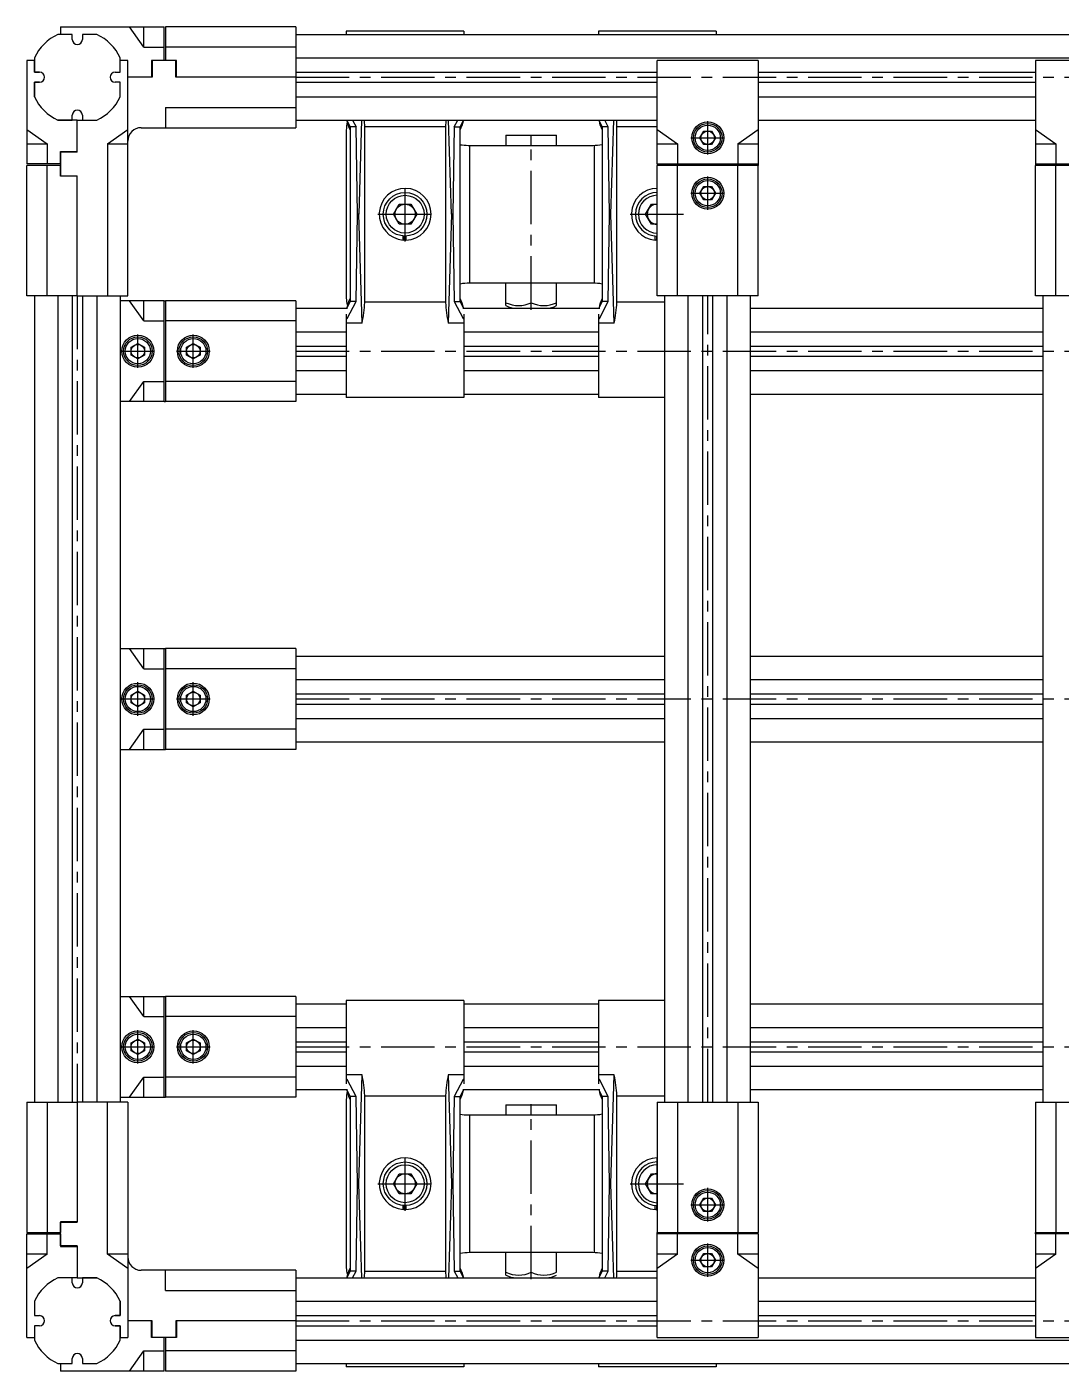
# Model space of a CAD drawing. Extents: x 0 to 1185, y -14 to 1234.
# Drawn here: x 0 to 307.6, y 833.8 to 1233.8 of the extents above; entities that cross this region are included whole.
import ezdxf

# ---------------------------------------------------------------- set-up
doc = ezdxf.new("R2010")
doc.units = 0
doc.header["$LTSCALE"] = 0.5
doc.linetypes.add('CENTER', pattern=[50.8, 31.75, -6.35, 6.35, -6.35])
doc.layers.add('MSM_CENTER', color=1, linetype='CENTER')
doc.layers.add('MSM_CONTINUOUS', color=7, linetype='CONTINUOUS')

msp = doc.modelspace()

# ---------------------------------------------------------------- linework, layer by layer
at = {"layer": 'MSM_CENTER'}
for p, q in [((80, 1218.83), (520, 1218.83)), ((202.5, 1195.84), (202.5, 1205.82)), ((150, 1198.43), (150, 1201.73)), ((197.51, 1200.83), (207.49, 1200.83)), ((150, 1149.68), (150, 1197.88)), ((202.5, 1179.34), (202.5, 1189.32)), ((112.5, 1169.99), (112.5, 1186.16)), ((187.5, 1169.99), (187.5, 1186.16)), ((197.51, 1184.33), (207.49, 1184.33)), ((104.42, 1178.08), (120.59, 1178.08)), ((179.41, 1178.08), (195.59, 1178.08)), ((15, 1153.83), (15, 913.83)), ((202.5, 913.83), (202.5, 1153.83)), ((33, 1132.34), (33, 1142.32)), ((49.5, 1132.34), (49.5, 1142.32)), ((28.01, 1137.33), (37.99, 1137.33)), ((44.51, 1137.33), (54.49, 1137.33)), ((80, 1137.33), (520, 1137.33)), ((33, 1028.84), (33, 1038.82)), ((49.5, 1028.84), (49.5, 1038.82)), ((28.01, 1033.83), (37.99, 1033.83)), ((44.51, 1033.83), (54.49, 1033.83)), ((80, 1033.83), (520, 1033.83)), ((33, 925.34), (33, 935.32)), ((49.5, 925.34), (49.5, 935.32)), ((28.01, 930.33), (37.99, 930.33)), ((44.51, 930.33), (54.49, 930.33)), ((80, 930.33), (520, 930.33)), ((150, 909.93), (150, 913.23)), ((150, 861.18), (150, 909.38)), ((112.5, 881.49), (112.5, 897.66)), ((187.5, 881.49), (187.5, 897.66)), ((104.42, 889.58), (120.59, 889.58)), ((179.41, 889.58), (195.59, 889.58)), ((202.5, 878.34), (202.5, 888.32)), ((197.51, 883.33), (207.49, 883.33)), ((202.5, 861.84), (202.5, 871.82)), ((197.51, 866.83), (207.49, 866.83)), ((80, 848.83), (520, 848.83))]:
    msp.add_line(p, q, dxfattribs=at)
at = {"layer": 'MSM_CONTINUOUS'}
for p, q in [((10, 1233.83), (40.8, 1233.83)), ((10, 1233.83), (10, 1231.58)), ((34.8, 1227.83), (30.56, 1233.83)), ((34.8, 1227.83), (34.8, 1233.83)), ((40.8, 1223.83), (40.8, 1233.83)), ((41.2, 1233.83), (41.2, 1223.83)), ((80, 1233.83), (41.2, 1233.83)), ((80, 1233.83), (80, 1218.83)), ((130, 1232.58), (95, 1232.58)), ((95, 1232.58), (95, 1231.58)), ((130, 1232.58), (130, 1231.58)), ((205, 1232.58), (170, 1232.58)), ((170, 1232.58), (170, 1231.58)), ((205, 1232.58), (205, 1231.58)), ((13.5, 1231.58), (9.22, 1231.58)), ((13.5, 1230.08), (13.5, 1231.58)), ((20.78, 1231.58), (16.5, 1231.58)), ((16.5, 1231.58), (16.5, 1230.08)), ((80, 1231.58), (520, 1231.58)), ((2.25, 1224.61), (2.25, 1220.33)), ((27.75, 1220.33), (27.75, 1224.61)), ((34.8, 1227.83), (40.8, 1227.83)), ((80, 1227.83), (41.2, 1227.83)), ((80, 1224.61), (520, 1224.61)), ((2.25, 1223.83), (0, 1223.83)), ((0, 1223.83), (0, 1193.03)), ((2.25, 1220.33), (2.25, 1223.83)), ((2.25, 1220.33), (3.75, 1220.33)), ((3.75, 1220.33), (2.25, 1220.33)), ((26.25, 1220.33), (27.75, 1220.33)), ((26.25, 1220.33), (27.75, 1220.33)), ((30, 1223.83), (27.75, 1223.83)), ((27.75, 1220.33), (27.75, 1223.83)), ((30, 1153.83), (30, 1223.83)), ((40.8, 1223.83), (37.05, 1223.83)), ((37.05, 1223.83), (37.05, 1218.83)), ((37.3, 1223.83), (37.3, 1218.83)), ((44.25, 1223.83), (37.3, 1223.83)), ((44.45, 1223.83), (41.2, 1223.83)), ((44.25, 1218.83), (44.25, 1223.83)), ((44.45, 1218.83), (44.45, 1223.83)), ((80, 1220.33), (187.5, 1220.33)), ((217.5, 1223.83), (187.5, 1223.83)), ((187.5, 1193.03), (187.5, 1223.83)), ((217.5, 1223.83), (217.5, 1193.03)), ((217.5, 1220.33), (300, 1220.33)), ((330, 1223.83), (300, 1223.83)), ((300, 1223.83), (300, 1193.03)), ((3.75, 1217.33), (2.25, 1217.33)), ((2.25, 1217.33), (2.25, 1213.05)), ((2.25, 1213.05), (2.25, 1217.33)), ((2.25, 1217.33), (3.75, 1217.33)), ((27.75, 1217.33), (26.25, 1217.33)), ((27.75, 1217.33), (26.25, 1217.33)), ((27.75, 1213.05), (27.75, 1217.33)), ((27.75, 1213.05), (27.75, 1217.33)), ((37.3, 1218.83), (30, 1218.83)), ((37.05, 1218.83), (30, 1218.83)), ((80, 1218.83), (44.25, 1218.83)), ((80, 1218.83), (44.45, 1218.83)), ((80, 1218.83), (80, 1203.83)), ((80, 1217.33), (187.5, 1217.33)), ((217.5, 1217.33), (300, 1217.33)), ((80, 1213.05), (187.5, 1213.05)), ((217.5, 1213.05), (300, 1213.05)), ((41.2, 1209.83), (41.2, 1203.83)), ((41.2, 1209.83), (80, 1209.83)), ((9.22, 1206.08), (13.5, 1206.08)), ((15, 1206.08), (9.22, 1206.08)), ((13.5, 1206.08), (13.5, 1207.58)), ((15, 1196.78), (15, 1206.08)), ((15, 1196.53), (15, 1206.08)), ((15, 1206.08), (20.78, 1206.08)), ((16.5, 1207.58), (16.5, 1206.08)), ((16.5, 1206.08), (20.78, 1206.08)), ((80, 1206.08), (187.5, 1206.08)), ((95.13, 1206.02), (96.12, 1204.08)), ((97.9, 1204.08), (96.12, 1204.08)), ((96.12, 1204.08), (96.12, 1152.08)), ((96.85, 1206.08), (97.9, 1204.08)), ((98.32, 1178.08), (97.9, 1204.08)), ((99.57, 1206.08), (98.7, 1178.08)), ((100.5, 1151.82), (100.5, 1204.32)), ((124.5, 1204.11), (100.5, 1204.11)), ((124.5, 1204.34), (124.5, 1151.83)), ((126.3, 1178.08), (125.43, 1206.08)), ((127.1, 1204.08), (126.68, 1178.08)), ((127.1, 1204.08), (128.15, 1206.08)), ((127.1, 1204.08), (128.88, 1204.08)), ((128.88, 1204.08), (129.87, 1206.02)), ((128.88, 1152.08), (128.88, 1204.08)), ((170.13, 1206.02), (171.12, 1204.08)), ((172.9, 1204.08), (171.12, 1204.08)), ((171.12, 1204.08), (171.12, 1152.08)), ((172.9, 1204.08), (171.85, 1206.08)), ((173.32, 1178.08), (172.9, 1204.08)), ((173.7, 1178.08), (174.59, 1206.08)), ((175.5, 1151.82), (175.5, 1204.32)), ((187.5, 1204.11), (175.5, 1204.11)), ((217.5, 1206.08), (300, 1206.08)), ((0, 1203.27), (6, 1199.03)), ((24, 1199.03), (30, 1203.27)), ((34, 1203.83), (80, 1203.83)), ((95, 1203.08), (95, 1153.08)), ((142.5, 1201.58), (157.5, 1201.58)), ((142.5, 1201.58), (142.5, 1198.58)), ((157.5, 1198.58), (157.5, 1201.58)), ((187.5, 1203.27), (193.5, 1199.03)), ((200.19, 1200.83), (201.35, 1202.83)), ((201.35, 1198.83), (200.19, 1200.83)), ((201.35, 1202.83), (203.65, 1202.83)), ((203.65, 1202.83), (204.81, 1200.83)), ((204.81, 1200.83), (203.65, 1198.83)), ((211.5, 1199.03), (217.5, 1203.27)), ((300, 1203.27), (306, 1199.03)), ((0, 1199.03), (6, 1199.03)), ((6, 1199.03), (6, 1193.03)), ((10, 1193.03), (10, 1196.78)), ((10, 1196.78), (15, 1196.78)), ((15, 1196.53), (10, 1196.53)), ((10, 1196.53), (10, 1189.53)), ((24, 1199.03), (30, 1199.03)), ((24, 1199.03), (24, 1153.83)), ((131.29, 1198.58), (168.29, 1198.58)), ((131.71, 1157.58), (131.71, 1198.58)), ((168.71, 1198.58), (168.71, 1157.57)), ((187.5, 1199.03), (193.5, 1199.03)), ((193.5, 1199.03), (193.5, 1193.03)), ((203.65, 1198.83), (201.35, 1198.83)), ((211.5, 1199.03), (217.5, 1199.03)), ((211.5, 1199.03), (211.5, 1193.03)), ((300, 1199.03), (306, 1199.03)), ((306, 1199.03), (306, 1193.03)), ((10, 1193.03), (0, 1193.03)), ((10, 1192.63), (0, 1192.63)), ((0, 1153.83), (0, 1192.63)), ((6, 1153.83), (6, 1192.63)), ((10, 1189.38), (10, 1192.63)), ((187.5, 1193.03), (217.5, 1193.03)), ((187.5, 1193.03), (187.5, 1192.63)), ((187.5, 1153.83), (187.5, 1192.63)), ((217.5, 1192.63), (187.5, 1192.63)), ((193.5, 1153.83), (193.5, 1192.63)), ((211.5, 1153.83), (211.5, 1192.63)), ((217.5, 1193.03), (217.5, 1192.63)), ((217.5, 1153.83), (217.5, 1192.63)), ((300, 1193.03), (330, 1193.03)), ((300, 1193.03), (300, 1192.63)), ((330, 1192.63), (300, 1192.63)), ((300, 1153.83), (300, 1192.63)), ((306, 1153.83), (306, 1192.63)), ((10, 1189.53), (15, 1189.53)), ((15, 1189.38), (10, 1189.38)), ((15, 1153.83), (15, 1189.53)), ((15, 1153.83), (15, 1189.38)), ((200.19, 1184.33), (201.35, 1186.33)), ((201.35, 1182.33), (200.19, 1184.33)), ((201.35, 1186.33), (203.65, 1186.33)), ((203.65, 1186.33), (204.81, 1184.33)), ((204.81, 1184.33), (203.65, 1182.33)), ((109.04, 1178.08), (110.77, 1181.08)), ((110.77, 1181.08), (114.23, 1181.08)), ((114.23, 1181.08), (115.96, 1178.08)), ((184.04, 1178.08), (185.77, 1181.08)), ((185.77, 1181.08), (187.5, 1181.08)), ((203.65, 1182.33), (201.35, 1182.33)), ((97.9, 1152.08), (98.32, 1178.08)), ((98.7, 1178.08), (98.32, 1178.08)), ((99.7, 1145.68), (98.7, 1178.08)), ((110.77, 1175.08), (109.04, 1178.08)), ((115.96, 1178.08), (114.23, 1175.08)), ((126.3, 1178.08), (125.3, 1145.68)), ((126.68, 1178.08), (126.3, 1178.08)), ((126.68, 1178.08), (127.1, 1152.08)), ((172.9, 1152.08), (173.32, 1178.08)), ((173.7, 1178.08), (173.32, 1178.08)), ((174.7, 1145.68), (173.7, 1178.08)), ((185.77, 1175.08), (184.04, 1178.08)), ((114.23, 1175.08), (110.77, 1175.08)), ((187.5, 1175.08), (185.77, 1175.08)), ((111.91, 1170.4), (111.91, 1171.61)), ((112.26, 1170.38), (111.91, 1170.4)), ((112.26, 1171.58), (112.26, 1170.38)), ((112.74, 1171.58), (112.74, 1170.38)), ((186.91, 1170.4), (186.91, 1171.61)), ((187.26, 1170.38), (186.91, 1170.4)), ((187.26, 1171.58), (187.26, 1170.38)), ((168.29, 1157.58), (131.71, 1157.58)), ((142.5, 1150.91), (142.5, 1157.58)), ((150, 1151.75), (150, 1157.58)), ((157.5, 1150.92), (157.5, 1157.58)), ((15, 1153.83), (0, 1153.83)), ((2.25, 1153.83), (2.25, 913.83)), ((9.22, 1153.83), (9.22, 913.83)), ((13.5, 1153.83), (13.5, 913.83)), ((15, 1153.83), (30, 1153.83)), ((16.5, 1153.83), (16.5, 913.83)), ((20.78, 1153.83), (20.78, 913.83)), ((27.75, 1153.83), (27.75, 913.83)), ((40.8, 1152.33), (27.75, 1152.33)), ((34.8, 1146.33), (30.56, 1152.33)), ((34.8, 1146.33), (34.8, 1152.33)), ((40.8, 1122.33), (40.8, 1152.33)), ((40.8, 1152.33), (41.2, 1152.33)), ((80, 1152.33), (41.2, 1152.33)), ((41.2, 1152.33), (41.2, 1122.33)), ((80, 1152.33), (80, 1122.33)), ((96.12, 1152.08), (95.13, 1150.14)), ((95.28, 1147.08), (97.9, 1152.08)), ((97.9, 1152.08), (96.12, 1152.08)), ((100.5, 1152.04), (124.5, 1152.04)), ((127.1, 1152.08), (128.88, 1152.08)), ((127.1, 1152.08), (129.72, 1147.08)), ((129.87, 1150.14), (128.88, 1152.08)), ((171.12, 1152.08), (170.13, 1150.14)), ((170.28, 1147.08), (172.9, 1152.08)), ((172.9, 1152.08), (171.12, 1152.08)), ((175.5, 1152.04), (189.75, 1152.04)), ((217.5, 1153.83), (187.5, 1153.83)), ((189.75, 913.83), (189.75, 1153.83)), ((196.72, 913.83), (196.72, 1153.83)), ((201, 913.83), (201, 1153.83)), ((204, 913.83), (204, 1153.83)), ((208.28, 913.83), (208.28, 1153.83)), ((215.25, 913.83), (215.25, 1153.83)), ((330, 1153.83), (300, 1153.83)), ((302.25, 913.83), (302.25, 1153.83)), ((80, 1150.08), (95.37, 1150.08)), ((95, 1148.35), (95, 1123.58)), ((129.63, 1150.08), (170.37, 1150.08)), ((130, 1148.35), (130, 1123.58)), ((170, 1148.35), (170, 1123.58)), ((215.25, 1150.08), (302.25, 1150.08)), ((34.8, 1146.33), (40.8, 1146.33)), ((80, 1146.33), (41.2, 1146.33)), ((95, 1147.08), (95.28, 1147.08)), ((99.7, 1145.68), (95, 1145.68)), ((130, 1145.68), (125.3, 1145.68)), ((129.72, 1147.08), (130, 1147.08)), ((170, 1147.08), (170.28, 1147.08)), ((174.7, 1145.68), (170, 1145.68)), ((80, 1143.11), (95, 1143.11)), ((130, 1143.11), (170, 1143.11)), ((215.25, 1143.11), (302.25, 1143.11)), ((31, 1138.48), (33, 1139.64)), ((31, 1136.17), (31, 1138.48)), ((33, 1135.02), (31, 1136.17)), ((33, 1139.64), (35, 1138.48)), ((35, 1136.17), (33, 1135.02)), ((35, 1138.48), (35, 1136.17)), ((47.5, 1138.48), (49.5, 1139.64)), ((47.5, 1136.17), (47.5, 1138.48)), ((49.5, 1135.02), (47.5, 1136.17)), ((49.5, 1139.64), (51.5, 1138.48)), ((51.5, 1136.17), (49.5, 1135.02)), ((51.5, 1138.48), (51.5, 1136.17)), ((80, 1138.83), (95, 1138.83)), ((130, 1138.83), (170, 1138.83)), ((215.25, 1138.83), (302.25, 1138.83)), ((80, 1135.83), (95, 1135.83)), ((130, 1135.83), (170, 1135.83)), ((215.25, 1135.83), (302.25, 1135.83)), ((30.56, 1122.33), (34.8, 1128.33)), ((34.8, 1128.33), (40.8, 1128.33)), ((34.8, 1122.33), (34.8, 1128.33)), ((80, 1128.33), (41.2, 1128.33)), ((80, 1131.55), (95, 1131.55)), ((130, 1131.55), (170, 1131.55)), ((215.25, 1131.55), (302.25, 1131.55)), ((80, 1124.58), (95, 1124.58)), ((130, 1124.58), (170, 1124.58)), ((215.25, 1124.58), (302.25, 1124.58)), ((40.8, 1122.33), (27.75, 1122.33)), ((40.8, 1122.33), (41.2, 1122.33)), ((80, 1122.33), (41.2, 1122.33)), ((130, 1123.58), (95, 1123.58)), ((189.75, 1123.58), (170, 1123.58)), ((27.75, 1048.83), (40.8, 1048.83)), ((34.8, 1042.83), (30.56, 1048.83)), ((34.8, 1042.83), (34.8, 1048.83)), ((40.8, 1018.83), (40.8, 1048.83)), ((40.8, 1048.83), (41.2, 1048.83)), ((80, 1048.83), (41.2, 1048.83)), ((41.2, 1048.83), (41.2, 1018.83)), ((80, 1048.83), (80, 1018.83)), ((80, 1046.58), (189.75, 1046.58)), ((215.25, 1046.58), (302.25, 1046.58)), ((34.8, 1042.83), (40.8, 1042.83)), ((80, 1042.83), (41.2, 1042.83)), ((31, 1034.98), (33, 1036.14)), ((33, 1036.14), (35, 1034.98)), ((47.5, 1034.98), (49.5, 1036.14)), ((49.5, 1036.14), (51.5, 1034.98)), ((80, 1039.61), (189.75, 1039.61)), ((215.25, 1039.61), (302.25, 1039.61)), ((31, 1032.67), (31, 1034.98)), ((33, 1031.52), (31, 1032.67)), ((35, 1032.67), (33, 1031.52)), ((35, 1034.98), (35, 1032.67)), ((47.5, 1032.67), (47.5, 1034.98)), ((49.5, 1031.52), (47.5, 1032.67)), ((51.5, 1032.67), (49.5, 1031.52)), ((51.5, 1034.98), (51.5, 1032.67)), ((80, 1035.33), (189.75, 1035.33)), ((80, 1032.33), (189.75, 1032.33)), ((215.25, 1035.33), (302.25, 1035.33)), ((215.25, 1032.33), (302.25, 1032.33)), ((80, 1028.05), (189.75, 1028.05)), ((215.25, 1028.05), (302.25, 1028.05)), ((30.56, 1018.83), (34.8, 1024.83)), ((34.8, 1024.83), (40.8, 1024.83)), ((34.8, 1018.83), (34.8, 1024.83)), ((80, 1024.83), (41.2, 1024.83)), ((80, 1021.08), (189.75, 1021.08)), ((215.25, 1021.08), (302.25, 1021.08)), ((27.75, 1018.83), (40.8, 1018.83)), ((40.8, 1018.83), (41.2, 1018.83)), ((80, 1018.83), (41.2, 1018.83)), ((27.75, 945.33), (40.8, 945.33)), ((34.8, 939.33), (30.56, 945.33)), ((34.8, 939.33), (34.8, 945.33)), ((40.8, 915.33), (40.8, 945.33)), ((40.8, 945.33), (41.2, 945.33)), ((80, 945.33), (41.2, 945.33)), ((41.2, 945.33), (41.2, 915.33)), ((80, 945.33), (80, 915.33)), ((130, 944.08), (95, 944.08)), ((95, 944.08), (95, 919.3)), ((130, 944.08), (130, 919.3)), ((189.75, 944.08), (170, 944.08)), ((170, 944.08), (170, 919.3)), ((80, 943.08), (95, 943.08)), ((130, 943.08), (170, 943.08)), ((215.25, 943.08), (302.25, 943.08)), ((34.8, 939.33), (40.8, 939.33)), ((80, 939.33), (41.2, 939.33)), ((80, 936.11), (95, 936.11)), ((130, 936.11), (170, 936.11)), ((215.25, 936.11), (302.25, 936.11)), ((31, 931.48), (33, 932.64)), ((33, 932.64), (35, 931.48)), ((47.5, 931.48), (49.5, 932.64)), ((49.5, 932.64), (51.5, 931.48)), ((31, 929.17), (31, 931.48)), ((33, 928.02), (31, 929.17)), ((35, 929.17), (33, 928.02)), ((35, 931.48), (35, 929.17)), ((47.5, 929.17), (47.5, 931.48)), ((49.5, 928.02), (47.5, 929.17)), ((51.5, 929.17), (49.5, 928.02)), ((51.5, 931.48), (51.5, 929.17)), ((80, 931.83), (95, 931.83)), ((80, 928.83), (95, 928.83)), ((130, 931.83), (170, 931.83)), ((130, 928.83), (170, 928.83)), ((215.25, 931.83), (302.25, 931.83)), ((215.25, 928.83), (302.25, 928.83)), ((80, 924.55), (95, 924.55)), ((130, 924.55), (170, 924.55)), ((215.25, 924.55), (302.25, 924.55)), ((30.56, 915.33), (34.8, 921.33)), ((34.8, 921.33), (40.8, 921.33)), ((34.8, 915.33), (34.8, 921.33)), ((80, 921.33), (41.2, 921.33)), ((99.7, 921.98), (95, 921.98)), ((95.28, 920.58), (95, 920.58)), ((97.9, 915.58), (95.28, 920.58)), ((98.7, 889.58), (99.7, 921.98)), ((130, 921.98), (125.3, 921.98)), ((125.3, 921.98), (126.3, 889.58)), ((129.72, 920.58), (127.1, 915.58)), ((130, 920.58), (129.72, 920.58)), ((174.7, 921.98), (170, 921.98)), ((170.28, 920.58), (170, 920.58)), ((172.9, 915.58), (170.28, 920.58)), ((173.7, 889.58), (174.7, 921.98)), ((80, 917.58), (95.37, 917.58)), ((95.13, 917.52), (96.12, 915.58)), ((128.88, 915.58), (129.87, 917.52)), ((129.63, 917.58), (170.37, 917.58)), ((170.13, 917.52), (171.12, 915.58)), ((215.25, 917.58), (302.25, 917.58)), ((0, 913.83), (15, 913.83)), ((0, 913.83), (0, 875.03)), ((6, 913.83), (6, 875.03)), ((15, 913.83), (15, 878.28)), ((30, 913.83), (15, 913.83)), ((15, 913.83), (15, 878.13)), ((24, 868.63), (24, 913.83)), ((27.75, 915.33), (40.8, 915.33)), ((30, 913.83), (30, 843.83)), ((40.8, 915.33), (41.2, 915.33)), ((80, 915.33), (41.2, 915.33)), ((95, 914.58), (95, 864.58)), ((97.9, 915.58), (96.12, 915.58)), ((96.12, 915.58), (96.12, 863.58)), ((98.32, 889.58), (97.9, 915.58)), ((100.5, 863.32), (100.5, 915.82)), ((124.5, 915.61), (100.5, 915.61)), ((124.5, 915.84), (124.5, 863.33)), ((127.1, 915.58), (126.68, 889.58)), ((127.1, 915.58), (128.88, 915.58)), ((128.88, 863.58), (128.88, 915.58)), ((142.5, 913.08), (157.5, 913.08)), ((142.5, 913.08), (142.5, 910.08)), ((157.5, 910.08), (157.5, 913.08)), ((172.9, 915.58), (171.12, 915.58)), ((171.12, 915.58), (171.12, 863.58)), ((173.32, 889.58), (172.9, 915.58)), ((175.5, 863.32), (175.5, 915.82)), ((189.75, 915.61), (175.5, 915.61)), ((187.5, 913.83), (217.5, 913.83)), ((187.5, 913.83), (187.5, 875.03)), ((193.5, 913.83), (193.5, 875.03)), ((211.5, 913.83), (211.5, 875.03)), ((217.5, 913.83), (217.5, 875.03)), ((300, 913.83), (300, 875.03)), ((300, 913.83), (330, 913.83)), ((306, 913.83), (306, 875.03)), ((131.29, 910.08), (168.29, 910.08)), ((131.71, 869.08), (131.71, 910.08)), ((168.71, 910.08), (168.71, 869.07)), ((109.04, 889.58), (110.77, 892.58)), ((110.77, 892.58), (114.23, 892.58)), ((114.23, 892.58), (115.96, 889.58)), ((184.04, 889.58), (185.77, 892.58)), ((185.77, 892.58), (187.5, 892.58)), ((97.9, 863.58), (98.32, 889.58)), ((98.7, 889.58), (98.32, 889.58)), ((99.59, 861.58), (98.7, 889.58)), ((110.77, 886.58), (109.04, 889.58)), ((115.96, 889.58), (114.23, 886.58)), ((126.3, 889.58), (125.41, 861.58)), ((126.68, 889.58), (126.3, 889.58)), ((126.68, 889.58), (127.1, 863.58)), ((172.9, 863.58), (173.32, 889.58)), ((173.7, 889.58), (173.32, 889.58)), ((174.59, 861.58), (173.7, 889.58)), ((185.77, 886.58), (184.04, 889.58)), ((114.23, 886.58), (110.77, 886.58)), ((187.5, 886.58), (185.77, 886.58)), ((200.19, 883.33), (201.35, 885.33)), ((201.35, 885.33), (203.65, 885.33)), ((203.65, 885.33), (204.81, 883.33)), ((111.91, 881.9), (111.91, 883.11)), ((112.26, 881.88), (111.91, 881.9)), ((112.26, 883.08), (112.26, 881.88)), ((112.74, 883.08), (112.74, 881.88)), ((186.91, 881.9), (186.91, 883.11)), ((187.26, 881.88), (186.91, 881.9)), ((187.26, 883.08), (187.26, 881.88)), ((201.35, 881.33), (200.19, 883.33)), ((203.65, 881.33), (201.35, 881.33)), ((204.81, 883.33), (203.65, 881.33)), ((10, 878.28), (10, 875.03)), ((15, 878.28), (10, 878.28)), ((10, 878.13), (15, 878.13)), ((10, 871.13), (10, 878.13)), ((0, 875.03), (10, 875.03)), ((0, 874.63), (10, 874.63)), ((0, 843.83), (0, 874.63)), ((6, 868.63), (6, 874.63)), ((10, 874.63), (10, 870.88)), ((187.5, 875.03), (217.5, 875.03)), ((187.5, 874.63), (187.5, 875.03)), ((187.5, 843.83), (187.5, 874.63)), ((217.5, 874.63), (187.5, 874.63)), ((193.5, 868.63), (193.5, 874.63)), ((211.5, 868.63), (211.5, 874.63)), ((217.5, 874.63), (217.5, 875.03)), ((217.5, 874.63), (217.5, 843.83)), ((300, 875.03), (330, 875.03)), ((300, 874.63), (300, 875.03)), ((330, 874.63), (300, 874.63)), ((300, 874.63), (300, 843.83)), ((306, 868.63), (306, 874.63)), ((6, 868.63), (0, 864.39)), ((6, 868.63), (0, 868.63)), ((15, 871.13), (10, 871.13)), ((10, 870.88), (15, 870.88)), ((15, 871.13), (15, 861.58)), ((15, 870.88), (15, 861.58)), ((30, 868.63), (24, 868.63)), ((30, 864.39), (24, 868.63)), ((168.29, 869.08), (131.71, 869.08)), ((142.5, 862.41), (142.5, 869.08)), ((150, 863.25), (150, 869.08)), ((157.5, 863.25), (157.5, 869.08)), ((193.5, 868.63), (187.5, 868.63)), ((193.5, 868.63), (187.5, 864.39)), ((200.19, 866.83), (201.35, 868.83)), ((201.35, 868.83), (203.65, 868.83)), ((203.65, 868.83), (204.81, 866.83)), ((217.5, 868.63), (211.5, 868.63)), ((217.5, 864.39), (211.5, 868.63)), ((306, 868.63), (300, 868.63)), ((306, 868.63), (300, 864.39)), ((201.35, 864.83), (200.19, 866.83)), ((203.65, 864.83), (201.35, 864.83)), ((204.81, 866.83), (203.65, 864.83)), ((13.5, 861.58), (9.22, 861.58)), ((15, 861.58), (9.22, 861.58)), ((13.5, 860.08), (13.5, 861.58)), ((15, 861.58), (20.78, 861.58)), ((20.78, 861.58), (16.5, 861.58)), ((16.5, 861.58), (16.5, 860.08)), ((80, 863.83), (34, 863.83)), ((41.2, 857.83), (41.2, 863.83)), ((80, 863.83), (80, 848.83)), ((80, 861.58), (187.5, 861.58)), ((96.12, 863.58), (95.13, 861.64)), ((97.9, 863.58), (96.12, 863.58)), ((96.85, 861.58), (97.9, 863.58)), ((100.5, 863.54), (124.5, 863.54)), ((127.1, 863.58), (128.88, 863.58)), ((127.1, 863.58), (128.15, 861.58)), ((129.87, 861.64), (128.88, 863.58)), ((171.12, 863.58), (170.13, 861.64)), ((172.9, 863.58), (171.12, 863.58)), ((171.85, 861.58), (172.9, 863.58)), ((175.5, 863.54), (187.5, 863.54)), ((217.5, 861.58), (300, 861.58)), ((41.2, 857.83), (80, 857.83)), ((2.25, 854.61), (2.25, 850.33)), ((2.25, 854.61), (2.25, 850.33)), ((27.75, 850.33), (27.75, 854.61)), ((27.75, 854.61), (27.75, 850.33)), ((80, 854.61), (187.5, 854.61)), ((217.5, 854.61), (300, 854.61)), ((2.25, 850.33), (3.75, 850.33)), ((2.25, 850.33), (3.75, 850.33)), ((26.25, 850.33), (27.75, 850.33)), ((27.75, 850.33), (26.25, 850.33)), ((37.3, 848.83), (30, 848.83)), ((37.05, 848.83), (30, 848.83)), ((37.05, 843.83), (37.05, 848.83)), ((37.3, 843.83), (37.3, 848.83)), ((44.25, 848.83), (44.25, 843.83)), ((80, 848.83), (44.25, 848.83)), ((80, 848.83), (44.45, 848.83)), ((44.45, 848.83), (44.45, 843.83)), ((80, 850.33), (187.5, 850.33)), ((80, 848.83), (80, 833.83)), ((217.5, 850.33), (300, 850.33)), ((3.75, 847.33), (2.25, 847.33)), ((2.25, 847.33), (2.25, 843.05)), ((2.25, 847.33), (2.25, 843.83)), ((3.75, 847.33), (2.25, 847.33)), ((27.75, 847.33), (26.25, 847.33)), ((26.25, 847.33), (27.75, 847.33)), ((27.75, 843.05), (27.75, 847.33)), ((27.75, 847.33), (27.75, 843.83)), ((80, 847.33), (187.5, 847.33)), ((217.5, 847.33), (300, 847.33)), ((0, 843.83), (2.25, 843.83)), ((27.75, 843.83), (30, 843.83)), ((40.8, 843.83), (37.05, 843.83)), ((44.25, 843.83), (37.3, 843.83)), ((40.8, 833.83), (40.8, 843.83)), ((44.45, 843.83), (41.2, 843.83)), ((41.2, 843.83), (41.2, 833.83)), ((80, 843.05), (520, 843.05)), ((187.5, 843.83), (217.5, 843.83)), ((300, 843.83), (330, 843.83)), ((9.22, 836.08), (13.5, 836.08)), ((10, 836.08), (10, 833.83)), ((13.5, 836.08), (13.5, 837.58)), ((16.5, 837.58), (16.5, 836.08)), ((16.5, 836.08), (20.78, 836.08)), ((30.56, 833.83), (34.8, 839.83)), ((34.8, 833.83), (34.8, 839.83)), ((34.8, 839.83), (40.8, 839.83)), ((80, 839.83), (41.2, 839.83)), ((80, 836.08), (520, 836.08)), ((95, 836.08), (95, 835.08)), ((130, 836.08), (130, 835.08)), ((170, 836.08), (170, 835.08)), ((205, 836.08), (205, 835.08)), ((40.8, 833.83), (10, 833.83)), ((80, 833.83), (41.2, 833.83)), ((130, 835.08), (95, 835.08)), ((205, 835.08), (170, 835.08))]:
    msp.add_line(p, q, dxfattribs=at)
for centre, radius in [((202.5, 1200.83), 4.75), ((202.5, 1200.83), 4.25), ((202.5, 1200.83), 3.75), ((202.5, 1200.83), 2), ((202.5, 1184.33), 4.75), ((202.5, 1184.33), 4.25), ((202.5, 1184.33), 3.75), ((112.5, 1178.08), 6.5), ((202.5, 1184.33), 2), ((112.5, 1178.08), 5.63), ((112.5, 1178.08), 3), ((33, 1137.33), 4.75), ((33, 1137.33), 4.25), ((33, 1137.33), 3.75), ((49.5, 1137.33), 4.75), ((49.5, 1137.33), 4.25), ((49.5, 1137.33), 3.75), ((33, 1137.33), 2), ((49.5, 1137.33), 2), ((33, 1033.83), 4.75), ((33, 1033.83), 4.25), ((33, 1033.83), 3.75), ((49.5, 1033.83), 4.75), ((49.5, 1033.83), 4.25), ((49.5, 1033.83), 3.75), ((33, 1033.83), 2), ((49.5, 1033.83), 2), ((33, 930.33), 4.75), ((33, 930.33), 4.25), ((33, 930.33), 3.75), ((33, 930.33), 2), ((49.5, 930.33), 4.75), ((49.5, 930.33), 4.25), ((49.5, 930.33), 3.75), ((49.5, 930.33), 2), ((112.5, 889.58), 6.5), ((112.5, 889.58), 5.63), ((112.5, 889.58), 3), ((202.5, 883.33), 4.75), ((202.5, 883.33), 4.25), ((202.5, 883.33), 3.75), ((202.5, 883.33), 2), ((202.5, 866.83), 4.75), ((202.5, 866.83), 4.25), ((202.5, 866.83), 3.75), ((202.5, 866.83), 2)]:
    msp.add_circle(centre, radius, dxfattribs=at)
for centre, radius, start, end in [((15, 1218.83), 14, 114.3958, 155.6042), ((15, 1230.08), 1.5, 180, 0), ((15, 1218.83), 14, 24.3958, 65.6042), ((3.75, 1218.83), 1.5, 270, 90), ((3.75, 1218.83), 1.5, 270, 90), ((26.25, 1218.83), 1.5, 90, 270), ((26.25, 1218.83), 1.5, 90, 270), ((15, 1218.83), 14, 204.3958, 245.6042), ((15, 1218.83), 14, 204.3958, 245.6042), ((15, 1218.83), 14, 294.3958, 335.6042), ((15, 1218.83), 14, 294.3958, 335.6042), ((15, 1207.58), 1.5, 0, 180), ((105, 1203.08), 10, 165.2123, 180), ((105, 1207.76), 10, 190.7228, 207.1769), ((53.64, 1201.35), 46.95, 3.6261, 5.7759), ((171.36, 1201.35), 46.95, 174.2241, 176.3739), ((120, 1207.76), 10, 332.8231, 349.2772), ((180, 1207.76), 10, 190.7228, 207.1769), ((162.88, 1204.27), 12.62, 0.2471, 8.177), ((34, 1199.83), 4, 90, 180), ((131.29, 1213.58), 15, 260.7683, 270), ((168.29, 1213.58), 15, 270, 280.8913), ((112.5, 1178.08), 7.7, 271.7861, 265.5857), ((187.5, 1178.08), 7.7, 90, 265.5857), ((187.5, 1178.08), 6.5, 90, 270), ((187.5, 1178.08), 5.63, 90, 270), ((187.5, 1178.08), 3, 90, 270), ((131.71, 1142.58), 15, 90, 100.8913), ((168.29, 1142.58), 15, 79.1087, 90), ((105.41, 1153.49), 10.42, 182.2727, 192.9224), ((105, 1148.4), 10, 152.8231, 169.2772), ((120, 1148.4), 10, 10.7228, 27.1769), ((180, 1148.4), 10, 152.8231, 169.2772), ((53.64, 1154.8), 46.95, 348.7968, 356.3739), ((171.36, 1154.8), 46.95, 183.6261, 191.2032), ((146.25, 1159.72), 8.81, 244.8075, 295.1925), ((145.69, 1156.58), 6.5, 240.5784, 268.297), ((153.75, 1159.72), 8.81, 244.8075, 295.1925), ((154.31, 1156.58), 6.5, 271.703, 299.4024), ((128.64, 1154.8), 46.95, 348.7968, 356.3739), ((53.64, 912.85), 46.95, 3.6261, 11.2032), ((171.36, 912.85), 46.95, 168.7968, 176.3739), ((128.64, 912.85), 46.95, 3.6261, 11.2032), ((105, 914.58), 10, 165.2123, 180), ((105, 919.26), 10, 190.7228, 207.1769), ((120, 919.26), 10, 332.8231, 349.2772), ((180, 919.26), 10, 190.7228, 207.1769), ((131.29, 925.08), 15, 260.7683, 270), ((168.29, 925.08), 15, 270, 280.8913), ((112.5, 889.58), 7.7, 271.7861, 265.5857), ((187.5, 889.58), 7.7, 90, 265.5857), ((187.5, 889.58), 6.5, 90, 270), ((187.5, 889.58), 5.63, 90, 270), ((187.5, 889.58), 3, 90, 270), ((131.71, 854.08), 15, 90, 100.8913), ((168.29, 854.08), 15, 79.1087, 90), ((34, 867.83), 4, 180, 270), ((105.41, 864.99), 10.42, 182.2727, 192.9224), ((105, 859.9), 10, 152.8231, 169.2772), ((120, 859.9), 10, 10.7228, 27.1769), ((180, 859.9), 10, 152.8231, 169.2772), ((15, 848.83), 14, 114.3958, 155.6042), ((15, 848.83), 14, 114.3958, 155.6042), ((15, 860.08), 1.5, 180, 0), ((15, 848.83), 14, 24.3958, 65.6042), ((15, 848.83), 14, 24.3958, 65.6042), ((53.64, 866.3), 46.95, 354.2241, 356.3739), ((171.36, 866.3), 46.95, 183.6261, 185.7759), ((146.25, 871.22), 8.81, 244.8075, 295.1925), ((145.69, 868.08), 6.5, 240.5784, 268.297), ((153.75, 871.22), 8.81, 244.8075, 295.1925), ((154.31, 868.08), 6.5, 271.703, 299.4024), ((162.88, 863.39), 12.62, 351.823, 359.7529), ((3.75, 848.83), 1.5, 270, 90), ((3.75, 848.83), 1.5, 270, 90), ((26.25, 848.83), 1.5, 90, 270), ((26.25, 848.83), 1.5, 90, 270), ((15, 848.83), 14, 204.3958, 245.6042), ((15, 848.83), 14, 294.3958, 335.6042), ((15, 837.58), 1.5, 0, 180)]:
    msp.add_arc(centre, radius, start, end, dxfattribs=at)

doc.saveas('drawing.dxf')
